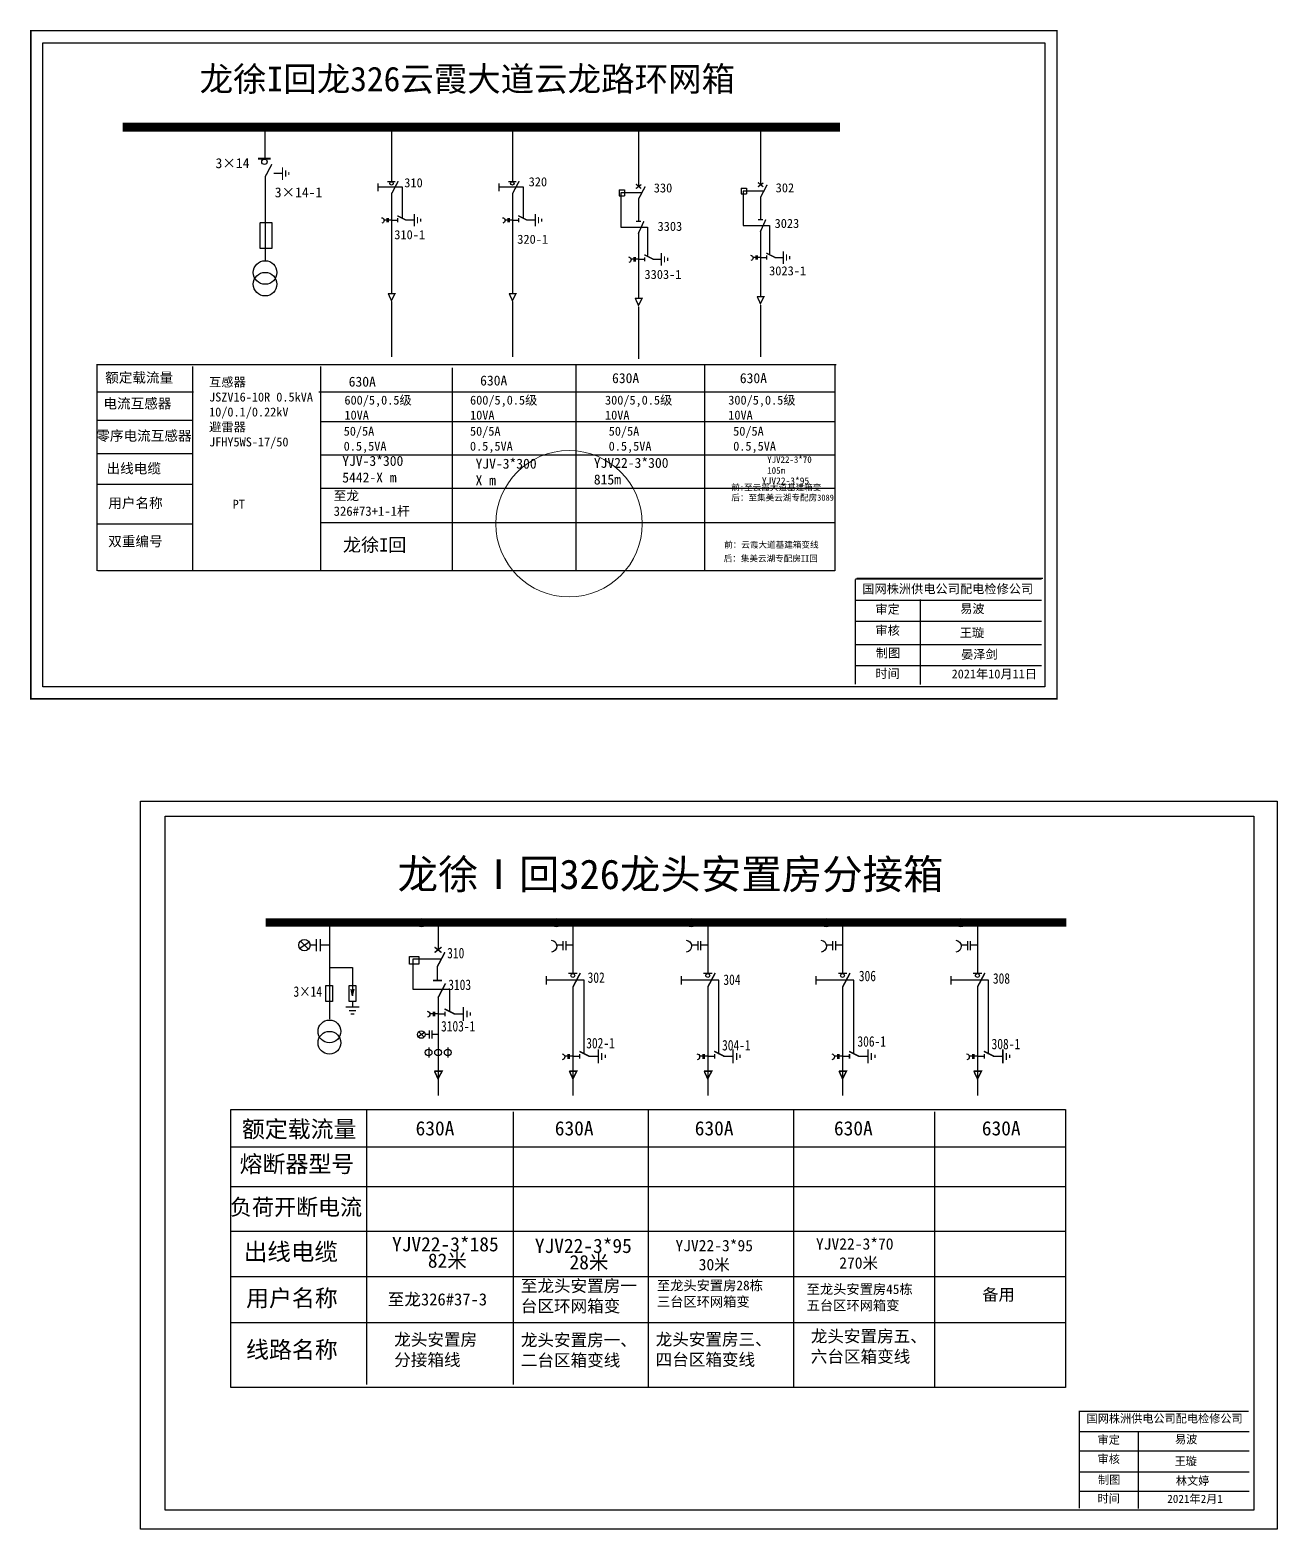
# Model space of a CAD drawing. Header units: millimetres. Extents: x 608 to 1061, y 2086 to 2274.
# Drawn here: x 751.6 to 904, y 2088.3 to 2271.6 of the extents above; entities that cross this region are included whole.
import ezdxf

# ---------------------------------------------------------------- set-up
doc = ezdxf.new("R2010")
doc.units = ezdxf.units.MM
doc.linetypes.add('ACAD_ISO02W100', pattern=[15, 12, -3])
doc.linetypes.add('CENTER', pattern=[50.8, 31.75, -6.35, 6.35, -6.35])
doc.layers.add('1', color=7, linetype='Continuous')
doc.layers.add('2', color=7, linetype='Continuous')
doc.styles.add('HZ', font='simkai_0.ttf')
doc.styles.add('hztxt_txtstyle_0.00_0_0', font='simkai.ttf')
doc.styles.add('hztxt_txtstyle_2.70_0_0', font='simkai.ttf', dxfattribs={"height": 2.7})
doc.styles.add('KaiTi_txtstyle_1.22_0_0', font='simkai.ttf', dxfattribs={"height": 1.220356})
doc.styles.add('STYLE1', font='txt.shx', dxfattribs={"height": 2.6})
doc.styles.add('字体', font='simkai_0.ttf', dxfattribs={"height": 2.5})
doc.styles.add('道路名', font='simhei.ttf', dxfattribs={"width": 0.8})

# ---------------------------------------------------------------- blocks, each defined once
blk = doc.blocks.new('JD')
for points in [[(-2, 0.2), (-2, -0.2), (2, 0.2), (2, -0.2)], [(1, -1.2), (1, -0.8), (-1, -1.2), (-1, -0.8)], [(-0.5, -1.8), (-0.5, -2.2), (0.5, -1.8), (0.5, -2.2)]]:
    blk.add_trace(points)

msp = doc.modelspace()

# ---------------------------------------------------------------- linework, layer by layer
at = {"color": 0}
for p, q in [((780.31, 2259.54), (780.31, 2255.92)), ((795.78, 2259.83), (795.78, 2253.11)), ((810.56, 2259.83), (810.56, 2253.11)), ((825.98, 2259.52), (825.98, 2252.46)), ((840.89, 2259.73), (840.89, 2252.67)), ((780.33, 2253.68), (780.33, 2243.43)), ((781.41, 2254.09), (782.44, 2254.09)), ((795.78, 2251.61), (795.78, 2239.4)), ((810.56, 2251.61), (810.56, 2239.4)), ((823.63, 2252.08), (824.29, 2252.08)), ((823.63, 2252.08), (823.63, 2251.35)), ((823.63, 2251.35), (824.29, 2251.35)), ((824.29, 2252.08), (824.29, 2251.35)), ((838.55, 2252.29), (839.2, 2252.29)), ((838.55, 2252.29), (838.55, 2251.56)), ((838.55, 2251.56), (839.2, 2251.56)), ((839.2, 2252.29), (839.2, 2251.56)), ((825.98, 2250.96), (825.98, 2248.24)), ((840.89, 2251.17), (840.89, 2248.45)), ((795.78, 2248.36), (796.54, 2248.36)), ((797.53, 2248.39), (798.56, 2248.39)), ((810.56, 2248.36), (811.32, 2248.36)), ((812.32, 2248.39), (813.35, 2248.39)), ((825.98, 2246.88), (825.98, 2238.84)), ((840.89, 2247.09), (840.89, 2239.05)), ((825.98, 2243.58), (826.74, 2243.58)), ((827.73, 2243.6), (828.76, 2243.6)), ((840.89, 2243.79), (841.65, 2243.79)), ((842.64, 2243.81), (843.68, 2243.81)), ((771.57, 2227.33), (759.8, 2227.33)), ((771.53, 2223.87), (759.75, 2223.87)), ((771.53, 2219.78), (759.75, 2219.78)), ((771.48, 2216.05), (759.71, 2216.05)), ((771.53, 2211.2), (759.75, 2211.2)), ((801.48, 2161.99), (801.48, 2159.12)), ((817.96, 2161.99), (817.96, 2156.26)), ((834.45, 2161.99), (834.45, 2156.26)), ((850.93, 2161.99), (850.93, 2156.26)), ((867.42, 2161.99), (867.42, 2156.26)), ((817.96, 2154.6), (817.96, 2151.01)), ((834.45, 2154.6), (834.45, 2151.01)), ((850.93, 2154.6), (850.93, 2151.01)), ((867.42, 2154.6), (867.42, 2151.01)), ((801.48, 2153.28), (801.48, 2144.33)), ((801.48, 2151.29), (802.32, 2151.29)), ((803.42, 2151.31), (804.56, 2151.31)), ((817.96, 2151.01), (817.96, 2147.4)), ((834.45, 2151.01), (834.45, 2147.4)), ((850.93, 2151.01), (850.93, 2147.4)), ((867.42, 2151.01), (867.42, 2147.4)), ((817.96, 2147.4), (817.96, 2144.34)), ((834.45, 2147.4), (834.45, 2144.34)), ((850.93, 2147.4), (850.93, 2144.34)), ((867.42, 2147.4), (867.42, 2144.34)), ((817.96, 2146.1), (818.8, 2146.1)), ((819.9, 2146.12), (821.05, 2146.12)), ((834.45, 2146.1), (835.29, 2146.1)), ((836.39, 2146.12), (837.53, 2146.12)), ((850.93, 2146.1), (851.78, 2146.1)), ((852.87, 2146.12), (854.02, 2146.12)), ((867.42, 2146.1), (868.26, 2146.1)), ((869.36, 2146.12), (870.5, 2146.12))]:
    msp.add_line(p, q, dxfattribs=at)
at = {"color": 0, "linetype": 'ACAD_ISO02W100'}
for p, q in [((826.31, 2251.7), (823.84, 2251.7)), ((823.84, 2251.7), (823.84, 2247.51)), ((841.22, 2251.91), (838.76, 2251.91)), ((838.76, 2251.91), (838.76, 2247.72)), ((838.76, 2247.72), (842.01, 2247.72)), ((842.01, 2247.72), (842.01, 2244.26)), ((823.84, 2247.51), (827.09, 2247.51)), ((827.09, 2247.51), (827.09, 2244.05))]:
    msp.add_line(p, q, dxfattribs=at)
at = {"color": 0, "linetype": 'CENTER'}
for p, q in [((795.78, 2238.41), (795.78, 2231.66)), ((810.57, 2238.41), (810.57, 2231.66)), ((825.98, 2237.76), (825.98, 2231.42)), ((840.89, 2237.97), (840.89, 2231.63)), ((801.48, 2144.34), (801.48, 2141.29)), ((817.97, 2144.32), (817.97, 2141.3)), ((834.45, 2144.32), (834.45, 2141.3)), ((850.94, 2144.32), (850.94, 2141.3)), ((867.43, 2144.32), (867.43, 2141.3))]:
    msp.add_line(p, q, dxfattribs=at)
at = {"color": 0, "linetype": 'Continuous'}
for p, q in [((759.73, 2230.72), (850.17, 2230.72)), ((759.78, 2205.49), (759.78, 2230.72)), ((771.47, 2230.45), (771.47, 2205.49)), ((787.1, 2230.45), (787.1, 2205.49)), ((803.2, 2230.28), (803.2, 2205.5)), ((818.32, 2230.67), (818.32, 2205.49)), ((834.05, 2230.67), (834.05, 2205.49)), ((849.99, 2230.66), (849.99, 2205.47)), ((786.9, 2227.35), (849.99, 2227.35)), ((787.1, 2223.73), (849.99, 2223.73)), ((787.1, 2219.68), (849.99, 2219.68)), ((787.1, 2215.57), (849.99, 2215.57)), ((787.1, 2211.4), (849.99, 2211.4)), ((849.99, 2205.49), (759.86, 2205.49)), ((776.15, 2139.58), (878.18, 2139.58)), ((827.18, 2139.52), (827.18, 2105.59)), ((844.93, 2139.52), (844.93, 2105.59)), ((878.18, 2139.58), (878.18, 2105.58)), ((810.67, 2139.33), (810.67, 2105.95)), ((862.17, 2139.32), (862.17, 2105.58))]:
    msp.add_line(p, q, dxfattribs=at)
at = {"color": 7, "linetype": 'Continuous'}
for p, q in [((852.5, 2204.49), (875.25, 2204.49)), ((852.5, 2201.9), (875.25, 2201.9)), ((860.4, 2201.96), (860.4, 2191.56)), ((852.5, 2199.3), (875.25, 2199.3)), ((852.5, 2196.48), (875.25, 2196.48)), ((852.5, 2193.89), (875.25, 2193.89)), ((879.88, 2100.22), (900.66, 2100.22)), ((887.09, 2100.23), (887.09, 2090.78)), ((879.88, 2097.86), (900.66, 2097.86)), ((879.88, 2095.27), (900.66, 2095.27)), ((879.88, 2092.91), (900.66, 2092.91))]:
    msp.add_line(p, q, dxfattribs=at)
at = {"linetype": 'Continuous'}
for p, q in [((776.15, 2105.58), (776.15, 2139.58)), ((792.71, 2139.57), (792.71, 2105.97)), ((776.15, 2135.04), (878.18, 2135.04)), ((776.15, 2130.16), (878.18, 2130.16)), ((776.15, 2124.7), (878.18, 2124.7)), ((776.15, 2119.17), (878.18, 2119.17)), ((776.15, 2113.55), (878.18, 2113.55)), ((878.18, 2105.58), (776.15, 2105.58))]:
    msp.add_line(p, q, dxfattribs=at)
at = {"color": 0, "linetype": 'Continuous', "const_width": 0.182}
msp.add_lwpolyline([(751.68, 2271.53), (877.16, 2271.53), (877.16, 2189.82), (751.68, 2189.82)], close=True, dxfattribs=at)
at = {"color": 0, "linetype": 'Continuous'}
msp.add_lwpolyline([(753.15, 2270.05), (875.68, 2270.05), (875.68, 2191.3), (753.15, 2191.3)], close=True, dxfattribs=at)
at = {"color": 0}
for points, const_width in [([(762.93, 2259.74), (850.61, 2259.74)], 1.1), ([(779.48, 2255.87), (781.02, 2255.87)], 0.261), ([(780.33, 2253.64), (781.15, 2255.2)], 0.165), ([(795.29, 2253.08), (796.26, 2253.08)], 0.165), ([(795.78, 2251.56), (796.6, 2253.13)], 0.165), ([(810.08, 2253.08), (811.05, 2253.08)], 0.165), ([(810.56, 2251.56), (811.39, 2253.13)], 0.165), ([(825.66, 2252.22), (826.33, 2252.72)], 0.165), ([(825.67, 2252.77), (826.31, 2252.23)], 0.165), ([(825.98, 2250.92), (826.8, 2252.48)], 0.165), ([(840.58, 2252.43), (841.25, 2252.93)], 0.165), ([(840.58, 2252.97), (841.23, 2252.44)], 0.165), ([(840.89, 2251.13), (841.71, 2252.69)], 0.165), ([(796.49, 2248.91), (797.59, 2248.36)], 0.165), ([(796.54, 2248.62), (796.54, 2248.11)], 0.165), ([(811.28, 2248.91), (812.38, 2248.36)], 0.165), ([(811.32, 2248.62), (811.32, 2248.11)], 0.165), ([(825.68, 2248.2), (826.29, 2248.2)], 0.165), ([(825.94, 2246.68), (826.64, 2248.23)], 0.165), ([(840.59, 2248.41), (841.2, 2248.41)], 0.165), ([(840.86, 2246.89), (841.55, 2248.44)], 0.165), ([(826.69, 2244.13), (827.79, 2243.58)], 0.165), ([(841.61, 2244.34), (842.71, 2243.79)], 0.165), ([(841.65, 2244.04), (841.65, 2243.53)], 0.165), ([(826.74, 2243.83), (826.74, 2243.33)], 0.165), ([(795.37, 2239.37), (796.21, 2239.37), (795.78, 2238.52), (795.38, 2239.39)], 0.165), ([(810.16, 2239.37), (811, 2239.37), (810.57, 2238.52), (810.17, 2239.39)], 0.165), ([(825.57, 2238.79), (826.41, 2238.79), (825.98, 2237.94), (825.58, 2238.81)], 0.165), ([(840.48, 2239), (841.32, 2239), (840.89, 2238.15), (840.49, 2239.02)], 0.165)]:
    msp.add_lwpolyline(points, dxfattribs=dict(at, const_width=const_width))
for points in [[(794.11, 2252.84), (794.11, 2251.92)], [(808.9, 2252.84), (808.9, 2251.92)], [(779.67, 2248), (779.67, 2244.92), (781.2, 2244.92), (781.2, 2248.04), (779.67, 2248.04)], [(795.22, 2248.37), (794.87, 2248.37)], [(795.22, 2248.6), (795.22, 2248.1)], [(795.38, 2248.6), (795.38, 2248.1)], [(795.77, 2248.37), (795.38, 2248.37)], [(810.01, 2248.37), (809.66, 2248.37)], [(810.01, 2248.6), (810.01, 2248.1)], [(810.16, 2248.6), (810.16, 2248.1)], [(810.56, 2248.37), (810.16, 2248.37)], [(840.34, 2244.03), (840.34, 2243.53)], [(840.49, 2244.03), (840.49, 2243.53)], [(825.42, 2243.59), (825.08, 2243.59)], [(825.42, 2243.82), (825.42, 2243.32)], [(825.58, 2243.82), (825.58, 2243.32)], [(825.97, 2243.59), (825.58, 2243.59)], [(840.34, 2243.8), (839.99, 2243.8)], [(840.89, 2243.8), (840.49, 2243.8)], [(816.74, 2159.69), (815.97, 2159.69)], [(816.74, 2160.2), (816.74, 2159.09)], [(817.08, 2160.2), (817.08, 2159.09)], [(817.96, 2159.69), (817.08, 2159.69)], [(833.23, 2159.69), (832.46, 2159.69)], [(833.23, 2160.2), (833.23, 2159.09)], [(833.57, 2160.2), (833.57, 2159.09)], [(834.45, 2159.69), (833.57, 2159.69)], [(849.71, 2159.69), (848.94, 2159.69)], [(849.71, 2160.2), (849.71, 2159.09)], [(850.05, 2160.2), (850.05, 2159.09)], [(850.93, 2159.69), (850.05, 2159.69)], [(866.2, 2159.69), (865.43, 2159.69)], [(866.2, 2160.2), (866.2, 2159.09)], [(866.54, 2160.2), (866.54, 2159.09)], [(867.42, 2159.69), (866.54, 2159.69)], [(814.71, 2155.91), (814.71, 2154.89)], [(831.19, 2155.91), (831.19, 2154.89)], [(847.68, 2155.91), (847.68, 2154.89)], [(864.17, 2155.91), (864.17, 2154.89)], [(800.86, 2151.3), (800.48, 2151.3)], [(800.86, 2151.55), (800.86, 2151)], [(801.03, 2151.55), (801.03, 2151)], [(801.47, 2151.3), (801.03, 2151.3)], [(817.35, 2146.11), (816.97, 2146.11)], [(817.35, 2146.36), (817.35, 2145.81)], [(817.52, 2146.36), (817.52, 2145.81)], [(817.96, 2146.11), (817.52, 2146.11)], [(833.84, 2146.11), (833.45, 2146.11)], [(833.84, 2146.36), (833.84, 2145.81)], [(834.01, 2146.36), (834.01, 2145.81)], [(834.45, 2146.11), (834.01, 2146.11)], [(850.32, 2146.11), (849.94, 2146.11)], [(850.32, 2146.36), (850.32, 2145.81)], [(850.49, 2146.36), (850.49, 2145.81)], [(850.93, 2146.11), (850.49, 2146.11)], [(866.81, 2146.11), (866.42, 2146.11)], [(866.81, 2146.36), (866.81, 2145.81)], [(866.98, 2146.36), (866.98, 2145.81)], [(867.42, 2146.11), (866.98, 2146.11)]]:
    msp.add_lwpolyline(points, dxfattribs=at)
at = {"color": 0, "linetype": 'ACAD_ISO02W100'}
for points in [[(797.13, 2248.62), (797.13, 2252.38), (794.11, 2252.38)], [(811.91, 2248.62), (811.91, 2252.38), (808.9, 2252.38)], [(819.32, 2146.37), (819.32, 2155.4), (814.71, 2155.4)], [(835.8, 2146.37), (835.8, 2155.4), (831.19, 2155.4)], [(852.29, 2146.37), (852.29, 2155.4), (847.68, 2155.4)], [(868.77, 2146.37), (868.77, 2155.4), (864.17, 2155.4)]]:
    msp.add_lwpolyline(points, dxfattribs=at)
at = {"color": 0}
for points, format in [([(794.58, 2248.66, -0.877934), (794.59, 2247.99)], "xyb"), ([(809.37, 2248.66, -0.877934), (809.38, 2247.99)], "xyb"), ([(839.69, 2244.08, -0.877934), (839.71, 2243.41)], "xyb"), ([(824.78, 2243.87, -0.877934), (824.79, 2243.2)], "xyb"), ([(780.4, 2162.45, 1.02, 1.02, 0), (878.3, 2162.45, 1.02, 1.02, 0)], "xyseb"), ([(815.32, 2160.32, -0.877934), (815.35, 2158.84)], "xyb"), ([(831.8, 2160.32, -0.877934), (831.83, 2158.84)], "xyb"), ([(848.29, 2160.32, -0.877934), (848.32, 2158.84)], "xyb"), ([(864.78, 2160.32, -0.877934), (864.8, 2158.84)], "xyb"), ([(801.9, 2159.45, 0.182, 0.182, 0), (801.05, 2158.79, 0.182, 0.182, 0)], "xyseb"), ([(801.05, 2159.45, 0.182, 0.182, 0), (801.9, 2158.79, 0.182, 0.182, 0)], "xyseb"), ([(801.41, 2157.11, 0.182, 0.182, 0), (802.32, 2158.83, 0.182, 0.182, 0)], "xyseb"), ([(817.42, 2156.24, 0.182, 0.182, 0), (818.5, 2156.24, 0.182, 0.182, 0)], "xyseb"), ([(817.96, 2154.56, 0.182, 0.182, 0), (818.87, 2156.29, 0.182, 0.182, 0)], "xyseb"), ([(833.91, 2156.24, 0.182, 0.182, 0), (834.99, 2156.24, 0.182, 0.182, 0)], "xyseb"), ([(834.45, 2154.56, 0.182, 0.182, 0), (835.36, 2156.29, 0.182, 0.182, 0)], "xyseb"), ([(850.4, 2156.24, 0.182, 0.182, 0), (851.47, 2156.24, 0.182, 0.182, 0)], "xyseb"), ([(850.93, 2154.56, 0.182, 0.182, 0), (851.85, 2156.29, 0.182, 0.182, 0)], "xyseb"), ([(866.88, 2156.24, 0.182, 0.182, 0), (867.96, 2156.24, 0.182, 0.182, 0)], "xyseb"), ([(867.42, 2154.56, 0.182, 0.182, 0), (868.33, 2156.29, 0.182, 0.182, 0)], "xyseb"), ([(800.87, 2155.37, 0.182, 0.182, 0), (801.95, 2155.37, 0.182, 0.182, 0)], "xyseb"), ([(801.48, 2153.28, 0.182, 0.182, 0), (802.39, 2155.01, 0.182, 0.182, 0)], "xyseb"), ([(800.15, 2151.61, -0.877934), (800.17, 2150.87)], "xyb"), ([(802.27, 2151.9, 0.182, 0.182, 0), (803.49, 2151.29, 0.182, 0.182, 0)], "xyseb"), ([(802.32, 2151.57, 0.182, 0.182, 0), (802.32, 2151.01, 0.182, 0.182, 0)], "xyseb"), ([(818.76, 2146.71, 0.182, 0.182, 0), (819.97, 2146.1, 0.182, 0.182, 0)], "xyseb"), ([(835.24, 2146.71, 0.182, 0.182, 0), (836.46, 2146.1, 0.182, 0.182, 0)], "xyseb"), ([(851.73, 2146.71, 0.182, 0.182, 0), (852.94, 2146.1, 0.182, 0.182, 0)], "xyseb"), ([(868.21, 2146.71, 0.182, 0.182, 0), (869.43, 2146.1, 0.182, 0.182, 0)], "xyseb"), ([(816.64, 2146.42, -0.877934), (816.65, 2145.68)], "xyb"), ([(818.8, 2146.38, 0.182, 0.182, 0), (818.8, 2145.82, 0.182, 0.182, 0)], "xyseb"), ([(833.12, 2146.42, -0.877934), (833.14, 2145.68)], "xyb"), ([(835.29, 2146.38, 0.182, 0.182, 0), (835.29, 2145.82, 0.182, 0.182, 0)], "xyseb"), ([(849.61, 2146.42, -0.877934), (849.62, 2145.68)], "xyb"), ([(851.78, 2146.38, 0.182, 0.182, 0), (851.78, 2145.82, 0.182, 0.182, 0)], "xyseb"), ([(866.1, 2146.42, -0.877934), (866.11, 2145.68)], "xyb"), ([(868.26, 2146.38, 0.182, 0.182, 0), (868.26, 2145.82, 0.182, 0.182, 0)], "xyseb"), ([(801.03, 2144.28, 0.182, 0.182, 0), (801.96, 2144.28, 0.182, 0.182, 0), (801.48, 2143.34, 0.182, 0.182, 0), (801.04, 2144.29, 0.182, 0.182, 0)], "xyseb"), ([(817.51, 2144.28, 0.182, 0.182, 0), (818.44, 2144.28, 0.182, 0.182, 0), (817.97, 2143.34, 0.182, 0.182, 0), (817.53, 2144.3, 0.182, 0.182, 0)], "xyseb"), ([(834, 2144.28, 0.182, 0.182, 0), (834.93, 2144.28, 0.182, 0.182, 0), (834.45, 2143.34, 0.182, 0.182, 0), (834.01, 2144.3, 0.182, 0.182, 0)], "xyseb"), ([(850.49, 2144.28, 0.182, 0.182, 0), (851.41, 2144.28, 0.182, 0.182, 0), (850.94, 2143.34, 0.182, 0.182, 0), (850.5, 2144.3, 0.182, 0.182, 0)], "xyseb"), ([(866.97, 2144.28, 0.182, 0.182, 0), (867.9, 2144.28, 0.182, 0.182, 0), (867.43, 2143.34, 0.182, 0.182, 0), (866.98, 2144.3, 0.182, 0.182, 0)], "xyseb")]:
    msp.add_lwpolyline(points, format=format, dxfattribs=at)
at = {"color": 7, "linetype": 'Continuous'}
for points, const_width in [([(852.5, 2204.43), (852.49, 2191.6)], 0.182), ([(852.67, 2204.55), (875.42, 2204.55)], 0.182), ([(879.8, 2102.68), (900.58, 2102.68)], 0.167), ([(879.88, 2102.59), (879.87, 2090.82)], 0.167)]:
    msp.add_lwpolyline(points, dxfattribs=dict(at, const_width=const_width))
at = {"color": 7}
for points in [[(765.1, 2177.31), (904.05, 2177.31), (904.05, 2088.29), (765.1, 2088.29)], [(768.1, 2175.48), (901.22, 2175.48), (901.22, 2090.61), (768.1, 2090.61)]]:
    msp.add_lwpolyline(points, close=True, dxfattribs=at)
at = {"color": 0}
for centre, radius in [((780.25, 2255.5), 0.335), ((795.78, 2252.85), 0.211), ((810.56, 2252.85), 0.211), ((799.45, 2162.43), 0.508), ((815.94, 2162.44), 0.508), ((832.43, 2162.44), 0.508), ((848.92, 2162.44), 0.508), ((865.4, 2162.44), 0.508), ((817.96, 2155.98), 0.234), ((834.45, 2155.98), 0.234), ((850.93, 2155.98), 0.234), ((867.42, 2155.98), 0.234)]:
    msp.add_circle(centre, radius, dxfattribs=at)
at = {"color": 1, "lineweight": 5}
msp.add_circle((817.49, 2211.23), 8.95, dxfattribs=at)
at = {"color": 0}
for points in [[(790.17, 2152.21), (790.17, 2152.04), (791.87, 2152.21), (791.87, 2152.04)], [(791.44, 2151.61), (791.44, 2151.78), (790.59, 2151.61), (790.59, 2151.78)], [(790.8, 2151.36), (790.8, 2151.19), (791.23, 2151.36), (791.23, 2151.19)], [(804.49, 2150.43), (804.66, 2150.43), (804.49, 2152.13), (804.66, 2152.13)], [(805.09, 2151.7), (804.92, 2151.7), (805.09, 2150.85), (804.92, 2150.85)], [(805.34, 2151.07), (805.51, 2151.07), (805.34, 2151.49), (805.51, 2151.49)], [(820.98, 2145.24), (821.15, 2145.24), (820.98, 2146.94), (821.15, 2146.94)], [(837.46, 2145.24), (837.63, 2145.24), (837.46, 2146.94), (837.63, 2146.94)], [(853.95, 2145.24), (854.12, 2145.24), (853.95, 2146.94), (854.12, 2146.94)], [(870.44, 2145.24), (870.61, 2145.24), (870.44, 2146.94), (870.61, 2146.94)], [(821.57, 2146.51), (821.4, 2146.51), (821.57, 2145.66), (821.4, 2145.66)], [(821.83, 2145.88), (822, 2145.88), (821.83, 2146.3), (822, 2146.3)], [(838.06, 2146.51), (837.89, 2146.51), (838.06, 2145.66), (837.89, 2145.66)], [(838.32, 2145.88), (838.49, 2145.88), (838.32, 2146.3), (838.49, 2146.3)], [(854.55, 2146.51), (854.38, 2146.51), (854.55, 2145.66), (854.38, 2145.66)], [(854.8, 2145.88), (854.97, 2145.88), (854.8, 2146.3), (854.97, 2146.3)], [(871.03, 2146.51), (870.86, 2146.51), (871.03, 2145.66), (870.86, 2145.66)], [(871.29, 2145.88), (871.46, 2145.88), (871.29, 2146.3), (871.46, 2146.3)]]:
    msp.add_trace(points, dxfattribs=at)
at = {"layer": '1', "color": 0}
for p, q in [((788.19, 2162.45), (788.19, 2150.63)), ((785.7, 2160.08), (784.56, 2159.3)), ((785.62, 2159.2), (784.66, 2160.2)), ((786.58, 2159.69), (785.82, 2159.69)), ((786.58, 2160.44), (786.58, 2158.94)), ((787.06, 2160.44), (787.06, 2158.94)), ((788.19, 2159.69), (787.06, 2159.69)), ((798.4, 2157.97), (798.4, 2154.31)), ((801.87, 2157.97), (798.4, 2157.97)), ((788.19, 2156.95), (791.02, 2156.95)), ((791.02, 2156.95), (791.02, 2153.5)), ((801.41, 2155.37), (801.41, 2157.11)), ((791.02, 2153.5), (790.84, 2154.33)), ((791.02, 2153.5), (791.21, 2154.33)), ((798.4, 2154.31), (802.86, 2154.31)), ((802.86, 2154.31), (802.86, 2151.65)), ((791.02, 2152.79), (791.02, 2152.21)), ((799.81, 2149.02), (799.05, 2148.5)), ((799.76, 2148.44), (799.12, 2149.1)), ((800.4, 2148.76), (799.89, 2148.76)), ((800.4, 2149.26), (800.4, 2148.26)), ((800.72, 2149.26), (800.72, 2148.26)), ((801.48, 2148.76), (800.72, 2148.76)), ((800.33, 2147.19), (800.33, 2145.95)), ((802.67, 2147.19), (802.67, 2145.95))]:
    msp.add_line(p, q, dxfattribs=at)
msp.add_lwpolyline([(797.99, 2158.31), (799.14, 2158.31), (799.14, 2157.37), (797.99, 2157.37)], close=True, dxfattribs=at)
for centre, radius in [((785.13, 2159.69), 0.69), ((788.19, 2149.15), 1.39), ((788.19, 2147.76), 1.39), ((799.43, 2148.76), 0.46), ((800.32, 2146.57), 0.411), ((801.48, 2146.57), 0.411), ((802.66, 2146.57), 0.411)]:
    msp.add_circle(centre, radius, dxfattribs=at)
at = {"layer": '2', "color": 0}
for points in [[(787.76, 2154.75), (788.59, 2154.75), (788.59, 2152.79), (787.76, 2152.79)], [(790.6, 2154.75), (791.43, 2154.75), (791.43, 2152.79), (790.6, 2152.79)]]:
    msp.add_lwpolyline(points, close=True, dxfattribs=at)
for centre in [(780.33, 2241.96), (780.33, 2240.53)]:
    msp.add_circle(centre, 1.44, dxfattribs=at)

# ---------------------------------------------------------------- block references
at = {"color": 0, "xscale": 0.3844120780054254, "yscale": 0.3844120780054254, "zscale": 0.3844120780054647, "rotation": 90}
for p in [(782.46, 2254.06), (798.58, 2248.36), (813.37, 2248.36), (828.78, 2243.57), (843.69, 2243.78)]:
    msp.add_blockref('JD', p, dxfattribs=at)

# ---------------------------------------------------------------- texts
at = {"color": 0, "linetype": 'Continuous', "style": 'hztxt_txtstyle_2.70_0_0'}
for s, height, p in [('3×14', 1.22, (774.27, 2254.72)), ('310', 1.109, (797.34, 2252.38)), ('320', 1.109, (812.55, 2252.5)), ('3×14-1', 1.22, (781.51, 2251.15)), ('330', 1.109, (827.85, 2251.75)), ('302', 1.109, (842.75, 2251.76)), ('3303', 1.109, (828.31, 2247.05)), ('3023', 1.109, (842.62, 2247.41)), ('310-1', 1.109, (796.12, 2246.03)), ('320-1', 1.109, (811.16, 2245.47)), ('3303-1', 1.109, (826.71, 2241.17)), ('3023-1', 1.109, (841.95, 2241.61))]:
    msp.add_text(s, height=height, dxfattribs=at).set_placement(p)
at = {"color": 0, "linetype": 'Continuous', "style": '道路名', "width": 0.8}
for s, p in [('310', (802.59, 2158.09)), ('302', (819.76, 2155.09)), ('304', (836.36, 2154.83)), ('306', (852.92, 2155.29)), ('308', (869.31, 2154.98)), ('3×14', (783.8, 2153.38)), ('3103', (802.72, 2154.21)), ('3103-1', (801.84, 2149.14)), ('302-1', (819.59, 2147.07)), ('304-1', (836.2, 2146.82)), ('306-1', (852.75, 2147.28)), ('308-1', (869.15, 2146.97))]:
    msp.add_text(s, height=1.284, dxfattribs=at).set_placement(p)
at = {"color": 0, "linetype": 'Continuous', "attachment_point": 1}
for s, insert, char_height, width, style in [('{\\fSimSun|b0|i0|c134|p54;龙徐I回龙326云霞大道云龙路环网箱}', (772.33, 2267.13), 3, 80.4201, '字体'), ('{\\fSimSun|b0|i0|c134|p2;额定载流量}', (760.77, 2229.72), 1.2204, 19.6738, 'hztxt_txtstyle_2.70_0_0'), ('{\\fSimSun|b0|i0|c134|p2;630A}', (806.62, 2229.36), 1.2204, 19.6738, 'hztxt_txtstyle_2.70_0_0'), ('{\\fSimSun|b0|i0|c134|p2;630A}', (822.75, 2229.65), 1.2204, 19.6738, 'hztxt_txtstyle_2.70_0_0'), ('{\\fSimSun|b0|i0|c134|p2;630A}', (838.37, 2229.65), 1.2204, 19.6738, 'hztxt_txtstyle_2.70_0_0'), ('\\A1;{\\fSimSun|b0|i0|c134|p2;互感器\\PJSZV16-10R 0.5kVA\\P10/0.1/0.22kV\\P避雷器\\PJFHY5WS-17/50}', (773.48, 2229.11), 1.0983, 20.2524, 'hztxt_txtstyle_2.70_0_0'), ('{\\fSimSun|b0|i0|c134|p2;630A}', (790.55, 2229.22), 1.2204, 19.6738, 'hztxt_txtstyle_2.70_0_0'), ('{\\fSimSun|b0|i0|c134|p2;电流互感器}', (760.56, 2226.55), 1.2204, 19.6738, 'hztxt_txtstyle_2.70_0_0'), ('\\A1;{\\fSimSun|b0|i0|c134|p2;600/5,0.5级\\P10VA}', (790.03, 2226.9), 1.0983, 20.2524, 'hztxt_txtstyle_2.70_0_0'), ('\\A1;{\\fSimSun|b0|i0|c134|p2;600/5,0.5级\\P10VA}', (805.39, 2226.9), 1.0983, 20.2524, 'hztxt_txtstyle_2.70_0_0'), ('\\A1;{\\fSimSun|b0|i0|c134|p2;300/5,0.5级\\P10VA}', (821.89, 2226.9), 1.0983, 20.2524, 'hztxt_txtstyle_2.70_0_0'), ('\\A1;{\\fSimSun|b0|i0|c134|p2;300/5,0.5级\\P10VA}', (836.96, 2226.9), 1.0983, 20.2524, 'hztxt_txtstyle_2.70_0_0'), ('{\\fSimSun|b0|i0|c134|p2;零序电流互感器}', (759.69, 2222.61), 1.2204, 19.6738, 'hztxt_txtstyle_2.70_0_0'), ('{\\fSimSun|b0|i0|c134|p2;50/5A\\P0.5,5VA}', (789.94, 2223.1), 1.0983, 19.6738, 'hztxt_txtstyle_2.70_0_0'), ('{\\fSimSun|b0|i0|c134|p2;50/5A\\P0.5,5VA}', (805.38, 2223.1), 1.0983, 19.6738, 'hztxt_txtstyle_2.70_0_0'), ('{\\fSimSun|b0|i0|c134|p2;50/5A\\P0.5,5VA}', (822.34, 2223.1), 1.0983, 19.6738, 'hztxt_txtstyle_2.70_0_0'), ('{\\fSimSun|b0|i0|c134|p2;50/5A\\P0.5,5VA}', (837.56, 2223.1), 1.0983, 19.6738, 'hztxt_txtstyle_2.70_0_0'), ('{\\fSimSun|b0|i0|c134|p2;出线电缆}', (760.94, 2218.61), 1.2204, 19.6738, 'hztxt_txtstyle_2.70_0_0'), ('YJV-3*300\\P5442-X m', (789.76, 2219.53), 1.22, 19.6738, 'hztxt_txtstyle_2.70_0_0'), ('YJV-3*300\\PX m', (806.06, 2219.19), 1.22, 19.6738, 'hztxt_txtstyle_2.70_0_0'), ('YJV22-3*300\\P815m', (820.52, 2219.29), 1.2204, 19.6738, 'hztxt_txtstyle_2.70_0_0'), ('{\\fSimSun|b0|i0|c134|p2;YJV22-3*95}', (841.07, 2216.9), 0.85, 8.9502, 'hztxt_txtstyle_2.70_0_0'), ('{\\fSimSun|b0|i0|c134|p2;\\C256;前:至云霞大道基建箱变\\P后：\\C0;至集美云湖专配房3089}', (837.33, 2216.05), 0.75, 12.4857, 'hztxt_txtstyle_2.70_0_0'), ('{\\fSimSun|b0|i0|c134|p2;用户名称}', (761.15, 2214.38), 1.2204, 19.6738, 'hztxt_txtstyle_2.70_0_0'), ('{\\fSimSun|b0|i0|c134|p2;PT}', (776.36, 2214.16), 1.1026, 8.5785, 'hztxt_txtstyle_0.00_0_0'), ('{\\fSimSun|b0|i0|c134|p2;双重编号}', (761.15, 2209.69), 1.2204, 19.6738, 'hztxt_txtstyle_2.70_0_0'), ('{\\fSimSun|b0|i0|c134|p2;后：集美云湖专配房II回}', (836.39, 2207.36), 0.75, 12.6836, 'hztxt_txtstyle_2.70_0_0')]:
    msp.add_mtext(s, dxfattribs=dict(at, insert=insert, char_height=char_height, width=width, style=style))
at = {"color": 7, "linetype": 'Continuous', "attachment_point": 1}
for s, insert, char_height, width, style in [('YJV22-3*70\\P105m', (841.72, 2219.48), 0.8, 19.6738, 'KaiTi_txtstyle_1.22_0_0'), ('{\\fSimSun|b0|i0|c134|p2;前：云霞大道基建箱变线}', (836.45, 2209.04), 0.75, 19.6738, 'KaiTi_txtstyle_1.22_0_0'), ('国网株洲供电公司配电检修公司', (853.34, 2203.82), 1.0944, 29.9201, '字体'), ('\\f\uffbfﾬￌﾣﾤ_GB2312|b0|i0|c134|p49;审定', (854.94, 2201.33), 1.0944, 8.5588, '字体'), ('{\\fSimHei|b0|i0|c134|p2;易波}', (865.31, 2201.39), 1.0944, 8.5588, '字体'), ('\\f\uffbfﾬￌﾣﾤ_GB2312|b0|i0|c134|p49;审核', (854.94, 2198.75), 1.0944, 8.5588, '字体'), ('王璇', (865.26, 2198.46), 1.094, 8.5588, '字体'), ('\\f\uffbfﾬￌﾣﾤ_GB2312|b0|i0|c134|p49;制图', (855, 2195.97), 1.0944, 8.5588, '字体'), ('{\\fSimSun|b0|i0|c134|p2;晏泽剑}', (865.42, 2195.82), 1.0944, 8.5588, '字体'), ('\\f\uffbfﾬￌﾣﾤ_GB2312|b0|i0|c134|p49;时间', (854.94, 2193.46), 1.0944, 8.5588, '字体'), ('2021{\\fSimHei|b0|i0|c134|p2;年}10{\\fSimHei|b0|i0|c134|p2;月11日}', (864.27, 2193.41), 1.0944, 16.0081, '字体'), ('国网株洲供电公司配电检修公司', (880.76, 2102.3), 0.9996, 27.328, '字体'), ('\\f\uffbfﾬￌﾣﾤ_GB2312|b0|i0|c134|p49;审定', (882.11, 2099.7), 0.9996, 7.8173, '字体'), ('{\\fSimHei|b0|i0|c134|p2;易波}', (891.58, 2099.76), 0.9996, 7.8173, '字体'), ('\\f\uffbfﾬￌﾣﾤ_GB2312|b0|i0|c134|p49;审核', (882.11, 2097.35), 0.9996, 7.8173, '字体'), ('王璇', (891.53, 2097.08), 1, 7.8173, '字体'), ('\\f\uffbfﾬￌﾣﾤ_GB2312|b0|i0|c134|p49;制图', (882.16, 2094.81), 0.9996, 7.8173, '字体'), ('{\\fSimSun|b0|i0|c134|p2;林文婷}', (891.68, 2094.68), 0.9996, 7.8173, '字体'), ('\\f\uffbfﾬￌﾣﾤ_GB2312|b0|i0|c134|p49;时间', (882.11, 2092.52), 0.9996, 7.8173, '字体'), ('2021{\\fSimHei|b0|i0|c134|p2;年}2{\\fSimHei|b0|i0|c134|p2;月1}', (890.63, 2092.48), 0.9996, 14.6213, '字体')]:
    msp.add_mtext(s, dxfattribs=dict(at, insert=insert, char_height=char_height, width=width, style=style))
at = {"linetype": 'Continuous', "attachment_point": 1}
for s, insert, char_height, width, style in [('{\\fSimSun|b0|i0|c134|p2;至\\fSimSun|b0|i0|c134|p6;龙326#73+1-1杆}', (788.71, 2215.24), 1.1385, 10.0574, 'STYLE1'), ('{\\fSimSun|b0|i0|c134|p6;龙徐I回}', (789.84, 2209.46), 1.6264, 14.3677, 'STYLE1'), ('{\\fSimSun|b0|i0|c134|p2;额定载流量}', (777.49, 2138.23), 2.0551, 15.8235, 'HZ'), ('{\\fSimSun|b0|i0|c134|p2;630A}', (798.73, 2138.17), 1.7423, 14.01, 'STYLE1'), ('{\\fSimSun|b0|i0|c134|p2;630A}', (815.75, 2138.17), 1.7423, 14.01, 'STYLE1'), ('{\\fSimSun|b0|i0|c134|p2;630A}', (832.86, 2138.17), 1.7423, 14.01, 'STYLE1'), ('{\\fSimSun|b0|i0|c134|p2;630A}', (849.88, 2138.17), 1.7423, 14.01, 'STYLE1'), ('{\\fSimSun|b0|i0|c134|p2;630A}', (867.96, 2138.17), 1.7423, 14.01, 'STYLE1'), ('{\\fSimSun|b0|i0|c134|p2;熔断器型号}', (777.21, 2133.96), 2.0551, 16.4121, 'HZ'), ('{\\fSimSun|b0|i0|c134|p2;\\H0.96x;负荷开断电流}', (776.04, 2128.65), 2.0551, 18.7915, 'HZ'), ('{\\fSimSun|b0|i0|c134|p2;出线电缆}', (777.72, 2123.26), 2.1117, 14.3962, 'HZ'), ('{\\fSimSun|b0|i0|c134|p2;YJV22-3*185}', (795.85, 2123.99), 1.7423, 14.01, 'STYLE1'), ('{\\fSimSun|b0|i0|c134|p2;YJV22-3*95}', (813.31, 2123.79), 1.7423, 14.01, 'STYLE1'), ('{\\fSimSun|b0|i0|c134|p2;YJV22-3*95\\P   30米}', (830.5, 2123.65), 1.3939, 11.208, 'STYLE1'), ('{\\fSimSun|b0|i0|c134|p2;YJV22-3*70\\P   270米}', (847.68, 2123.85), 1.3939, 11.208, 'STYLE1'), ('{\\fSimSun|b0|i0|c134|p2;82米}', (800.23, 2121.99), 1.7423, 14.01, 'STYLE1'), ('{\\fSimSun|b0|i0|c134|p2;28米}', (817.55, 2121.79), 1.7423, 14.01, 'STYLE1'), ('{\\fSimSun|b0|i0|c134|p2;用户名称}', (778, 2117.56), 2.0551, 14.01, 'HZ'), ('{\\fSimSun|b0|i0|c134|p2;至\\fSimSun|b0|i0|c134|p6;龙头安置房一台区环网箱变}', (811.6, 2118.77), 1.4855, 15.7771, 'STYLE1'), ('{\\fSimSun|b0|i0|c134|p2;至\\fSimSun|b0|i0|c134|p6;龙头安置房28栋三台区环网箱变}', (828.23, 2118.67), 1.1884, 13.724, 'STYLE1'), ('{\\fSimSun|b0|i0|c134|p2;至\\fSimSun|b0|i0|c134|p6;龙头安置房45栋五台区环网箱变}', (846.54, 2118.22), 1.1884, 13.724, 'STYLE1'), ('{\\fSimSun|b0|i0|c134|p54;备用}', (868.01, 2117.69), 1.4553, 13.932, 'STYLE1'), ('{\\fSimSun|b0|i0|c134|p2;至龙326#37-3}', (795.33, 2117.12), 1.4855, 40.3925, 'STYLE1'), ('{\\fSimSun|b0|i0|c134|p6;龙头安置房分接箱线}', (796.12, 2112.2), 1.4855, 11.172, 'STYLE1'), ('{\\fSimSun|b0|i0|c134|p6;龙头安置房一、二台区箱变线}', (811.6, 2112.15), 1.4855, 15.7771, 'STYLE1'), ('{\\fSimSun|b0|i0|c134|p6;龙头安置房三、四台区箱变线}', (828.08, 2112.23), 1.4855, 15.7771, 'STYLE1'), ('{\\fSimSun|b0|i0|c134|p6;龙头安置房五、六台区箱变线}', (847.05, 2112.61), 1.4855, 15.7771, 'STYLE1'), ('{\\fSimSun|b0|i0|c134|p2;线路名称}', (778, 2111.25), 2.0551, 14.01, 'HZ')]:
    msp.add_mtext(s, dxfattribs=dict(at, insert=insert, char_height=char_height, width=width, style=style))
at = {"color": 0, "insert": (796.53, 2170.18), "char_height": 3.6261, "width": 525.0539, "attachment_point": 1}
msp.add_mtext('{\\fSimSun|b0|i0|c134|p54;龙徐Ⅰ回326龙头安置房分接箱}', dxfattribs=at)

doc.saveas('drawing.dxf')
